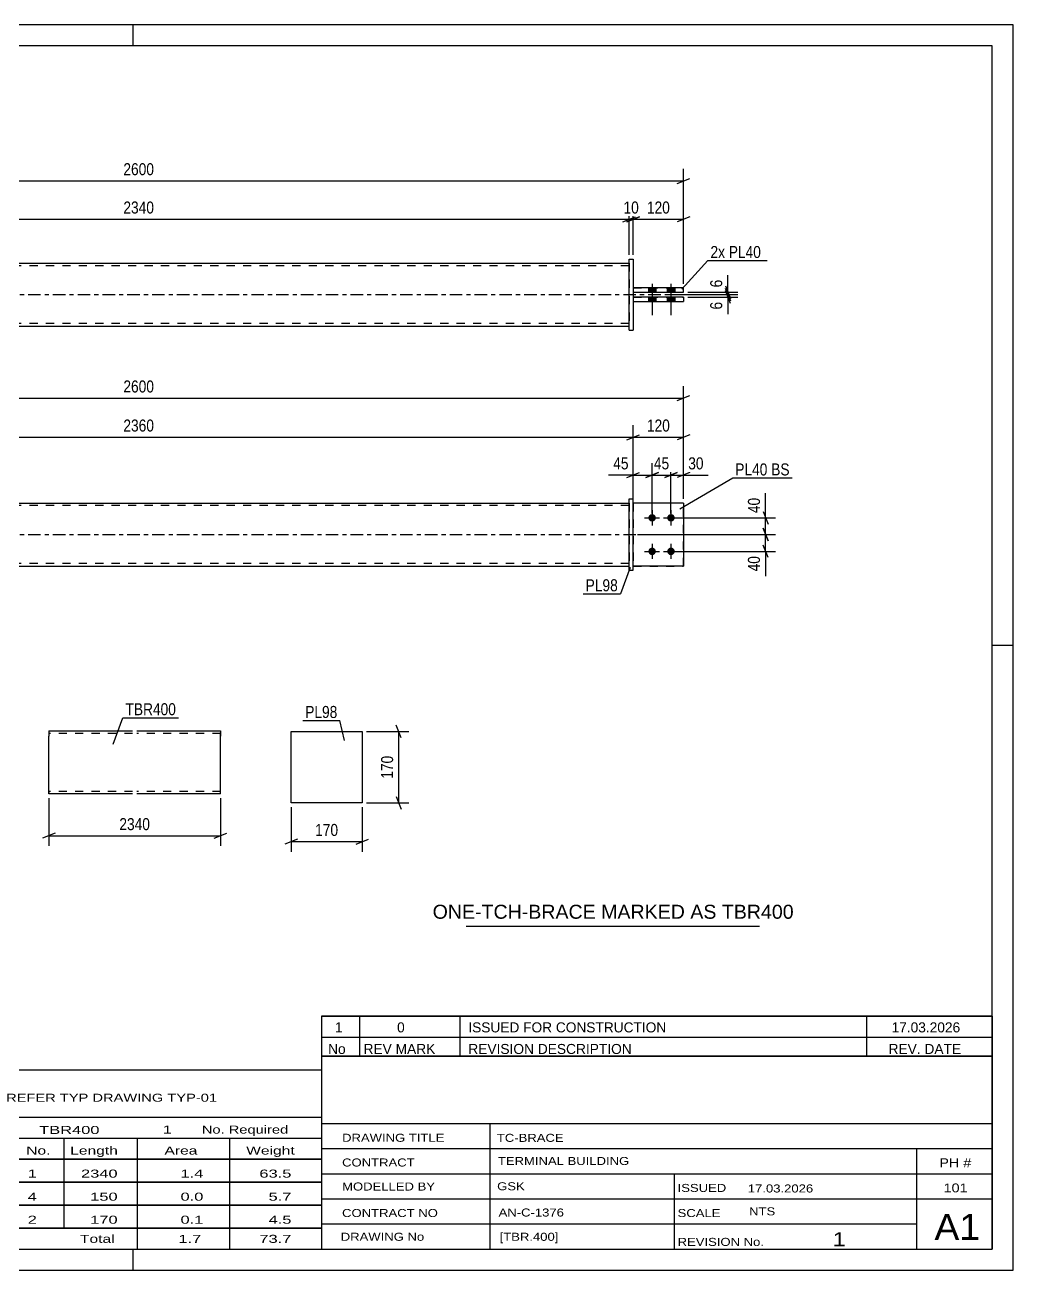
# Model space of a CAD drawing. Header units: millimetres. Extents: x 0 to 420, y 0 to 297.
# Drawn here: x 184.2 to 420, y 0 to 297 of the extents above; entities that cross this region are included whole.
import ezdxf

# ---------------------------------------------------------------- set-up
doc = ezdxf.new("R2010")
doc.units = ezdxf.units.MM
doc.linetypes.add('DXK_LINE_DOT2', pattern=[3.9198, 1.9599, -1.9599])
doc.linetypes.add('DXK_LINE_DOT3', pattern=[5.9187, 2.979, -0.9799, 0.9799, -0.9799])
doc.styles.add('Arial', font='ARIAL.TTF', dxfattribs={"height": 0.2})
doc.styles.add('Arial Narrow', font='ARIALN.TTF', dxfattribs={"height": 0.2})

# ---------------------------------------------------------------- blocks, each defined once
blk = doc.blocks.new('Unknown-580606260-1163')
at = {"color": 5, "linetype": 'Continuous'}
for p, q in [((420, 297), (0, 297)), ((210, 292), (210, 297)), ((420, 0), (420, 297)), ((415, 292), (5, 292)), ((415, 5), (415, 292)), ((420, 149), (415, 149)), ((5, 5), (415, 5)), ((210, 0), (210, 5)), ((0, 0), (420, 0))]:
    blk.add_line(p, q, dxfattribs=at)
blk = doc.blocks.new('Bolt-580606260-1796 - 1792')
at = {"linetype": 'Continuous'}
for points in [[(333.86, 180.33, -1), (333.86, 178.53, -1)], [(338.36, 180.33, -1), (338.36, 178.53, -1)], [(333.86, 172.33, -1), (333.86, 170.53, -1)], [(338.36, 172.33, -1), (338.36, 170.53, -1)]]:
    blk.add_hatch(color=1, dxfattribs=at).paths.add_polyline_path(points)
at = {"color": 1, "linetype": 'Continuous'}
for p, q in [((333.86, 181.23), (333.86, 177.63)), ((338.36, 181.23), (338.36, 177.63)), ((332.06, 179.43), (335.66, 179.43)), ((336.56, 179.43), (340.16, 179.43)), ((333.86, 173.23), (333.86, 169.63)), ((338.36, 173.23), (338.36, 169.63)), ((332.06, 171.43), (335.66, 171.43)), ((336.56, 171.43), (340.16, 171.43))]:
    blk.add_line(p, q, dxfattribs=at)
blk = doc.blocks.new('Part-580606260-1801 - 1792')
at = {"color": 2, "linetype": 'Continuous'}
for p, q in [((94.34, 182.93), (328.36, 182.93)), ((94.34, 167.93), (328.36, 167.93))]:
    blk.add_line(p, q, dxfattribs=at)
at = {"color": 7, "linetype": 'DXK_LINE_DOT2'}
for p, q in [((94.34, 167.93), (94.34, 182.93)), ((328.36, 182.33), (94.34, 182.33)), ((328.36, 182.93), (328.36, 167.93)), ((328.36, 168.53), (94.34, 168.53))]:
    blk.add_line(p, q, dxfattribs=at)
at = {"color": 7, "linetype": 'DXK_LINE_DOT3'}
blk.add_line((84.34, 175.43), (338.36, 175.43), dxfattribs=at)
blk = doc.blocks.new('Part-580606260-1806 - 1792')
at = {"color": 2, "linetype": 'Continuous'}
for p, q in [((328.36, 183.93), (329.36, 183.93)), ((328.36, 166.93), (328.36, 183.93)), ((329.36, 166.93), (329.36, 183.93)), ((328.36, 166.93), (328.36, 166.93)), ((328.36, 166.93), (329.36, 166.93))]:
    blk.add_line(p, q, dxfattribs=at)
at = {"color": 7, "linetype": 'DXK_LINE_DOT2'}
for p, q in [((328.36, 183.93), (329.36, 183.93)), ((328.36, 166.93), (329.36, 166.93))]:
    blk.add_line(p, q, dxfattribs=at)
blk = doc.blocks.new('Part-580606260-1826 - 1792')
at = {"color": 2, "linetype": 'Continuous'}
for p, q in [((341.36, 182.93), (329.36, 182.93)), ((341.36, 182.93), (341.36, 167.93)), ((341.36, 167.93), (329.36, 167.93))]:
    blk.add_line(p, q, dxfattribs=at)
at = {"color": 7, "linetype": 'DXK_LINE_DOT2'}
blk.add_line((329.36, 182.93), (329.36, 167.93), dxfattribs=at)
blk = doc.blocks.new('Part-580606260-1832 - 1792')
at = {"color": 7, "linetype": 'DXK_LINE_DOT2'}
for p, q in [((341.36, 182.93), (329.36, 182.93)), ((329.36, 182.93), (329.36, 167.93)), ((341.36, 167.93), (341.36, 182.93)), ((329.36, 167.93), (341.36, 167.93))]:
    blk.add_line(p, q, dxfattribs=at)
blk = doc.blocks.new('Part-580606260-2100 - 2065')
at = {"color": 2, "linetype": 'Continuous'}
for p, q in [((341.36, 234.26), (329.36, 234.26)), ((329.36, 233.26), (341.36, 233.26)), ((341.36, 233.26), (341.36, 234.26))]:
    blk.add_line(p, q, dxfattribs=at)
at = {"color": 7, "linetype": 'DXK_LINE_DOT2'}
for p, q in [((329.36, 234.26), (329.36, 233.26)), ((329.36, 234.26), (341.36, 234.26)), ((329.36, 233.26), (341.36, 233.26))]:
    blk.add_line(p, q, dxfattribs=at)
blk = doc.blocks.new('Part-580606260-2079 - 2065')
at = {"color": 2, "linetype": 'Continuous'}
for p, q in [((328.36, 241.16), (328.36, 241.16)), ((328.36, 224.16), (328.36, 241.16)), ((328.36, 241.16), (329.36, 241.16)), ((329.36, 241.16), (329.36, 241.16)), ((329.36, 241.16), (329.36, 224.16)), ((328.36, 224.16), (329.36, 224.16)), ((328.36, 224.16), (328.36, 224.16)), ((329.36, 224.16), (329.36, 224.16))]:
    blk.add_line(p, q, dxfattribs=at)
at = {"color": 7, "linetype": 'DXK_LINE_DOT2'}
for p, q in [((328.36, 241.16), (329.36, 241.16)), ((328.36, 224.16), (329.36, 224.16)), ((329.36, 224.16), (329.36, 224.16))]:
    blk.add_line(p, q, dxfattribs=at)
blk = doc.blocks.new('Bolt-580606260-2073 - 2065')
at = {"linetype": 'Continuous'}
for points in [[(334.76, 234.26), (332.96, 234.26), (332.96, 233.26), (334.76, 233.26)], [(334.76, 234.26), (332.96, 234.26), (332.96, 233.26), (334.76, 233.26)], [(334.76, 232.06), (332.96, 232.06), (332.96, 231.06), (334.76, 231.06)], [(334.76, 232.06), (332.96, 232.06), (332.96, 231.06), (334.76, 231.06)], [(339.26, 234.26), (337.46, 234.26), (337.46, 233.26), (339.26, 233.26)], [(339.26, 234.26), (337.46, 234.26), (337.46, 233.26), (339.26, 233.26)], [(339.26, 232.06), (337.46, 232.06), (337.46, 231.06), (339.26, 231.06)], [(339.26, 232.06), (337.46, 232.06), (337.46, 231.06), (339.26, 231.06)]]:
    blk.add_hatch(color=1, dxfattribs=at).paths.add_polyline_path(points)
at = {"color": 1, "linetype": 'Continuous'}
for p, q in [((333.86, 235.26), (333.86, 227.76)), ((333.86, 235.26), (333.86, 227.76)), ((338.36, 235.26), (338.36, 227.76)), ((338.36, 235.26), (338.36, 227.76)), ((332.96, 234.26), (332.96, 233.26)), ((332.96, 234.26), (332.96, 233.26)), ((332.96, 232.06), (332.96, 231.06)), ((332.96, 232.06), (332.96, 231.06)), ((334.76, 234.26), (334.76, 233.26)), ((334.76, 234.26), (334.76, 233.26)), ((334.76, 232.06), (334.76, 231.06)), ((334.76, 232.06), (334.76, 231.06)), ((337.46, 234.26), (337.46, 233.26)), ((337.46, 234.26), (337.46, 233.26)), ((337.46, 232.06), (337.46, 231.06)), ((337.46, 232.06), (337.46, 231.06)), ((339.26, 234.26), (339.26, 233.26)), ((339.26, 234.26), (339.26, 233.26)), ((339.26, 232.06), (339.26, 231.06)), ((339.26, 232.06), (339.26, 231.06))]:
    blk.add_line(p, q, dxfattribs=at)
blk = doc.blocks.new('Part-580606260-2078 - 2065')
at = {"color": 2, "linetype": 'Continuous'}
for p, q in [((94.34, 240.16), (328.36, 240.16)), ((94.34, 225.16), (328.36, 225.16))]:
    blk.add_line(p, q, dxfattribs=at)
at = {"color": 7, "linetype": 'DXK_LINE_DOT2'}
for p, q in [((94.34, 240.16), (94.34, 225.16)), ((328.36, 239.56), (94.34, 239.56)), ((328.36, 240.16), (328.36, 225.16)), ((328.36, 225.76), (94.34, 225.76))]:
    blk.add_line(p, q, dxfattribs=at)
at = {"color": 7, "linetype": 'DXK_LINE_DOT3'}
blk.add_line((84.34, 232.66), (338.36, 232.66), dxfattribs=at)
blk = doc.blocks.new('Part-580606260-2095 - 2065')
at = {"color": 2, "linetype": 'Continuous'}
for p, q in [((341.36, 232.06), (329.36, 232.06)), ((341.36, 232.06), (341.36, 231.06)), ((329.36, 231.06), (341.36, 231.06))]:
    blk.add_line(p, q, dxfattribs=at)
at = {"color": 7, "linetype": 'DXK_LINE_DOT2'}
for p, q in [((329.36, 232.06), (329.36, 231.06)), ((329.36, 232.06), (341.36, 232.06)), ((329.36, 231.06), (341.36, 231.06))]:
    blk.add_line(p, q, dxfattribs=at)
blk = doc.blocks.new('Part-580606260-1391 - 1375')
at = {"color": 2, "linetype": 'Continuous'}
for p, q in [((247.7, 111.44), (247.7, 128.44)), ((247.7, 128.44), (264.7, 128.44)), ((264.7, 128.44), (264.7, 111.44)), ((264.7, 111.44), (247.7, 111.44))]:
    blk.add_line(p, q, dxfattribs=at)
blk = doc.blocks.new('Part-580606260-1274 - 1255')
at = {"color": 2, "linetype": 'Continuous'}
for p, q in [((189.89, 128.59), (189.89, 127.39)), ((189.89, 128.59), (209.89, 128.59)), ((210.89, 128.59), (230.89, 128.59)), ((230.89, 128.59), (230.89, 128.5)), ((230.89, 128.5), (230.89, 127.39)), ((189.89, 114.33), (189.89, 127.39)), ((230.89, 113.59), (230.89, 127.39)), ((189.89, 113.68), (189.89, 114.33)), ((189.89, 113.59), (189.89, 113.68)), ((209.89, 113.59), (189.89, 113.59)), ((230.89, 113.59), (210.89, 113.59))]:
    blk.add_line(p, q, dxfattribs=at)
at = {"color": 7, "linetype": 'DXK_LINE_DOT2'}
for p, q in [((209.89, 127.99), (189.89, 127.99)), ((230.89, 127.99), (210.89, 127.99)), ((230.89, 127.39), (230.89, 128.24)), ((189.89, 114.33), (189.89, 113.94)), ((189.89, 114.19), (189.89, 114.23)), ((209.89, 114.19), (189.89, 114.19)), ((230.89, 114.19), (210.89, 114.19)), ((230.89, 114.19), (230.89, 114.23))]:
    blk.add_line(p, q, dxfattribs=at)
blk = doc.blocks.new('StraightDimension-580606260-1881 - 1792')
at = {"color": 7, "linetype": 'Continuous'}
for p, q in [((82.84, 208.58), (79.84, 207.38)), ((81.34, 183.93), (81.34, 210.83)), ((81.34, 207.98), (341.36, 207.98)), ((339.86, 207.38), (342.86, 208.58)), ((341.36, 183.93), (341.36, 210.83))]:
    blk.add_line(p, q, dxfattribs=at)
at = {"color": 0}
blk.add_wipeout([(215.6, 208.73), (215.6, 212.93), (207.09, 212.93), (207.09, 208.73)], dxfattribs=at)
at = {"color": 3, "style": 'Arial Narrow'}
blk.add_text('2600', height=2.863, dxfattribs=at).set_placement((207.69, 209.33))
blk = doc.blocks.new('StraightDimension-580606260-1835 - 1792')
at = {"color": 7, "linetype": 'Continuous'}
for p, q in [((336.86, 189.04), (339.86, 190.24)), ((338.36, 180.43), (338.36, 192.49)), ((342.86, 190.24), (339.86, 189.04)), ((341.36, 183.93), (341.36, 192.49)), ((338.36, 189.64), (341.36, 189.64))]:
    blk.add_line(p, q, dxfattribs=at)
at = {"color": 0}
blk.add_wipeout([(346.74, 190.39), (346.74, 194.59), (341.88, 194.59), (341.88, 190.39)], dxfattribs=at)
at = {"color": 7, "linetype": 'Continuous'}
blk.add_line((341.36, 189.64), (347.26, 189.64), dxfattribs=at)
blk.add_line((341.36, 189.64), (347.26, 189.64), dxfattribs=at)
at = {"color": 3, "style": 'Arial Narrow'}
blk.add_text('30', height=2.863, dxfattribs=at).set_placement((342.48, 190.99))
blk = doc.blocks.new('StraightDimension-580606260-1851 - 1792')
at = {"color": 7, "linetype": 'Continuous'}
for p, q in [((332.36, 189.04), (335.36, 190.24)), ((333.86, 180.43), (333.86, 192.49)), ((339.86, 190.24), (336.86, 189.04)), ((338.36, 180.43), (338.36, 192.49)), ((333.86, 189.64), (338.36, 189.64))]:
    blk.add_line(p, q, dxfattribs=at)
at = {"color": 0}
blk.add_wipeout([(338.54, 190.39), (338.54, 194.59), (333.68, 194.59), (333.68, 190.39)], dxfattribs=at)
at = {"color": 3, "style": 'Arial Narrow'}
blk.add_text('45', height=2.863, dxfattribs=at).set_placement((334.28, 190.99))
blk = doc.blocks.new('StraightDimension-580606260-1864 - 1792')
at = {"color": 7, "linetype": 'Continuous'}
for p, q in [((327.86, 189.04), (330.86, 190.24)), ((329.36, 183.93), (329.36, 192.49)), ((335.36, 190.24), (332.36, 189.04)), ((333.86, 180.43), (333.86, 192.49)), ((329.36, 189.64), (333.86, 189.64))]:
    blk.add_line(p, q, dxfattribs=at)
at = {"color": 0}
blk.add_wipeout([(328.83, 190.39), (328.83, 194.59), (323.98, 194.59), (323.98, 190.39)], dxfattribs=at)
at = {"color": 7, "linetype": 'Continuous'}
blk.add_line((329.36, 189.64), (323.45, 189.64), dxfattribs=at)
blk.add_line((329.36, 189.64), (323.45, 189.64), dxfattribs=at)
at = {"color": 3, "style": 'Arial Narrow'}
blk.add_text('45', height=2.863, dxfattribs=at).set_placement((324.58, 190.99))
blk = doc.blocks.new('StraightDimension-580606260-1901 - 1792')
at = {"color": 7, "linetype": 'Continuous'}
for p, q in [((330.36, 175.43), (363.34, 175.43)), ((360.34, 176.93), (361.54, 173.93)), ((360.94, 171.43), (360.94, 175.43)), ((361.54, 169.93), (360.34, 172.93)), ((339.36, 171.43), (363.34, 171.43))]:
    blk.add_line(p, q, dxfattribs=at)
at = {"color": 0}
blk.add_wipeout([(360.19, 170.9), (355.99, 170.9), (355.99, 166.05), (360.19, 166.05)], dxfattribs=at)
at = {"color": 7, "linetype": 'Continuous'}
blk.add_line((360.94, 171.43), (360.94, 165.52), dxfattribs=at)
blk.add_line((360.94, 171.43), (360.94, 165.52), dxfattribs=at)
at = {"color": 3, "style": 'Arial Narrow'}
blk.add_text('40', height=2.863, rotation=90.0002, dxfattribs=at).set_placement((359.59, 166.65))
blk = doc.blocks.new('StraightDimension-580606260-1910 - 1792')
at = {"color": 7, "linetype": 'Continuous'}
for p, q in [((339.36, 179.43), (363.34, 179.43)), ((360.34, 180.93), (361.54, 177.93)), ((360.94, 175.43), (360.94, 179.43)), ((330.36, 175.43), (363.34, 175.43)), ((361.54, 173.93), (360.34, 176.93))]:
    blk.add_line(p, q, dxfattribs=at)
at = {"color": 0}
blk.add_wipeout([(360.19, 184.81), (355.99, 184.81), (355.99, 179.95), (360.19, 179.95)], dxfattribs=at)
at = {"color": 7, "linetype": 'Continuous'}
blk.add_line((360.94, 179.43), (360.94, 185.33), dxfattribs=at)
blk.add_line((360.94, 179.43), (360.94, 185.33), dxfattribs=at)
at = {"color": 3, "style": 'Arial Narrow'}
blk.add_text('40', height=2.863, rotation=90.0002, dxfattribs=at).set_placement((359.59, 180.55))
blk = doc.blocks.new('StraightDimension-580606260-1935 - 1792')
at = {"color": 7, "linetype": 'Continuous'}
for p, q in [((94.84, 199.26), (91.84, 198.06)), ((93.34, 176.43), (93.34, 201.51)), ((327.86, 198.06), (330.86, 199.26)), ((329.36, 183.93), (329.36, 201.51)), ((93.34, 198.66), (329.36, 198.66))]:
    blk.add_line(p, q, dxfattribs=at)
at = {"color": 0}
blk.add_wipeout([(215.6, 199.41), (215.6, 203.61), (207.09, 203.61), (207.09, 199.41)], dxfattribs=at)
at = {"color": 3, "style": 'Arial Narrow'}
blk.add_text('2360', height=2.863, dxfattribs=at).set_placement((207.69, 200.01))
blk = doc.blocks.new('StraightDimension-580606260-1950 - 1792')
at = {"color": 7, "linetype": 'Continuous'}
for p, q in [((327.86, 198.06), (330.86, 199.26)), ((329.36, 183.93), (329.36, 201.51)), ((342.86, 199.26), (339.86, 198.06)), ((341.36, 183.93), (341.36, 201.51)), ((329.36, 198.66), (341.36, 198.66))]:
    blk.add_line(p, q, dxfattribs=at)
at = {"color": 0}
blk.add_wipeout([(338.7, 199.41), (338.7, 203.61), (332.02, 203.61), (332.02, 199.41)], dxfattribs=at)
at = {"color": 3, "style": 'Arial Narrow'}
blk.add_text('120', height=2.863, dxfattribs=at).set_placement((332.62, 200.01))
blk = doc.blocks.new('StraightDimension-580606260-2120 - 2065')
at = {"color": 7, "linetype": 'Continuous'}
for p, q in [((81.34, 235.26), (81.34, 262.65)), ((341.36, 235.26), (341.36, 262.65)), ((82.84, 260.4), (79.84, 259.2)), ((81.34, 259.8), (341.36, 259.8)), ((339.86, 259.2), (342.86, 260.4))]:
    blk.add_line(p, q, dxfattribs=at)
at = {"color": 0}
blk.add_wipeout([(215.6, 260.55), (215.6, 264.75), (207.09, 264.75), (207.09, 260.55)], dxfattribs=at)
at = {"color": 3, "style": 'Arial Narrow'}
blk.add_text('2600', height=2.863, dxfattribs=at).set_placement((207.69, 261.15))
blk = doc.blocks.new('StraightDimension-580606260-2171 - 2065')
at = {"color": 7, "linetype": 'Continuous'}
for p, q in [((94.34, 242.16), (94.34, 253.51)), ((328.36, 242.16), (328.36, 253.51)), ((95.84, 251.26), (92.84, 250.06)), ((94.34, 250.66), (328.36, 250.66)), ((326.86, 250.06), (329.86, 251.26))]:
    blk.add_line(p, q, dxfattribs=at)
at = {"color": 0}
blk.add_wipeout([(215.6, 251.41), (215.6, 255.61), (207.09, 255.61), (207.09, 251.41)], dxfattribs=at)
at = {"color": 3, "style": 'Arial Narrow'}
blk.add_text('2340', height=2.863, dxfattribs=at).set_placement((207.69, 252.01))
blk = doc.blocks.new('StraightDimension-580606260-2151 - 2065')
at = {"color": 7, "linetype": 'Continuous'}
for p, q in [((329.36, 242.16), (329.36, 253.51)), ((341.36, 235.26), (341.36, 253.51)), ((327.86, 250.06), (330.86, 251.26)), ((329.36, 250.66), (341.36, 250.66)), ((342.86, 251.26), (339.86, 250.06))]:
    blk.add_line(p, q, dxfattribs=at)
at = {"color": 0}
blk.add_wipeout([(338.7, 251.41), (338.7, 255.61), (332.02, 255.61), (332.02, 251.41)], dxfattribs=at)
at = {"color": 3, "style": 'Arial Narrow'}
blk.add_text('120', height=2.863, dxfattribs=at).set_placement((332.62, 252.01))
blk = doc.blocks.new('StraightDimension-580606260-2161 - 2065')
at = {"color": 7, "linetype": 'Continuous'}
for p, q in [((328.36, 242.16), (328.36, 253.51)), ((329.36, 242.16), (329.36, 253.51)), ((326.86, 250.06), (329.86, 251.26)), ((330.86, 251.26), (327.86, 250.06)), ((328.36, 250.66), (329.36, 250.66))]:
    blk.add_line(p, q, dxfattribs=at)
at = {"color": 0}
blk.add_wipeout([(331.29, 251.41), (331.29, 255.61), (326.43, 255.61), (326.43, 251.41)], dxfattribs=at)
at = {"color": 3, "style": 'Arial Narrow'}
blk.add_text('10', height=2.863, dxfattribs=at).set_placement((327.03, 252.01))
blk = doc.blocks.new('StraightDimension-580606260-2182 - 2065')
at = {"color": 7, "linetype": 'Continuous'}
for p, q in [((351.34, 234.76), (352.54, 231.76)), ((337.11, 232.66), (354.34, 232.66)), ((342.36, 233.26), (354.34, 233.26)), ((352.54, 231.16), (351.34, 234.16)), ((351.94, 232.66), (351.94, 233.26))]:
    blk.add_line(p, q, dxfattribs=at)
at = {"color": 0}
blk.add_wipeout([(351.19, 236.82), (346.99, 236.82), (346.99, 233.79), (351.19, 233.79)], dxfattribs=at)
at = {"color": 7, "linetype": 'Continuous'}
blk.add_line((351.94, 233.26), (351.94, 237.34), dxfattribs=at)
blk.add_line((351.94, 233.26), (351.94, 237.34), dxfattribs=at)
at = {"color": 3, "style": 'Arial Narrow'}
blk.add_text('6', height=2.86, rotation=90.0002, dxfattribs=at).set_placement((350.59, 234.39))
blk = doc.blocks.new('StraightDimension-580606260-2191 - 2065')
at = {"color": 7, "linetype": 'Continuous'}
for p, q in [((337.11, 232.66), (354.34, 232.66)), ((342.36, 232.06), (354.34, 232.06)), ((351.34, 234.16), (352.54, 231.16)), ((352.54, 230.56), (351.34, 233.56)), ((351.94, 232.06), (351.94, 232.66))]:
    blk.add_line(p, q, dxfattribs=at)
at = {"color": 0}
blk.add_wipeout([(351.19, 231.54), (346.99, 231.54), (346.99, 228.51), (351.19, 228.51)], dxfattribs=at)
at = {"color": 7, "linetype": 'Continuous'}
blk.add_line((351.94, 232.06), (351.94, 227.98), dxfattribs=at)
blk.add_line((351.94, 232.06), (351.94, 227.98), dxfattribs=at)
at = {"color": 3, "style": 'Arial Narrow'}
blk.add_text('6', height=2.86, rotation=90.0002, dxfattribs=at).set_placement((350.59, 229.11))
blk = doc.blocks.new('StraightDimension-580606260-1403 - 1375')
at = {"color": 7, "linetype": 'Continuous'}
for p, q in [((247.7, 110.44), (247.7, 99.8)), ((264.7, 110.44), (264.7, 99.8)), ((249.2, 102.8), (246.2, 101.6)), ((247.7, 102.2), (264.7, 102.2)), ((263.2, 101.6), (266.2, 102.8))]:
    blk.add_line(p, q, dxfattribs=at)
at = {"color": 0}
blk.add_wipeout([(259.54, 102.95), (259.54, 107.15), (252.85, 107.15), (252.85, 102.95)], dxfattribs=at)
at = {"color": 3, "style": 'Arial Narrow'}
blk.add_text('170', height=2.863, dxfattribs=at).set_placement((253.45, 103.55))
blk = doc.blocks.new('StraightDimension-580606260-1393 - 1375')
at = {"color": 7, "linetype": 'Continuous'}
for p, q in [((265.7, 128.44), (275.8, 128.44)), ((274, 126.94), (272.8, 129.94)), ((273.4, 111.44), (273.4, 128.44)), ((272.8, 112.94), (274, 109.94)), ((265.7, 111.44), (275.8, 111.44))]:
    blk.add_line(p, q, dxfattribs=at)
at = {"color": 0}
blk.add_wipeout([(272.65, 123.28), (268.45, 123.28), (268.45, 116.6), (272.65, 116.6)], dxfattribs=at)
at = {"color": 3, "style": 'Arial Narrow'}
blk.add_text('170', height=2.863, rotation=90.0002, dxfattribs=at).set_placement((272.05, 117.2))
blk = doc.blocks.new('StraightDimension-580606260-1354 - 1255')
at = {"color": 7, "linetype": 'Continuous'}
for p, q in [((189.89, 112.59), (189.89, 101.19)), ((230.89, 112.59), (230.89, 101.19)), ((191.39, 104.19), (188.39, 102.99)), ((229.39, 102.99), (232.39, 104.19)), ((189.89, 103.59), (230.89, 103.59))]:
    blk.add_line(p, q, dxfattribs=at)
at = {"color": 0}
blk.add_wipeout([(214.64, 104.34), (214.64, 108.54), (206.13, 108.54), (206.13, 104.34)], dxfattribs=at)
at = {"color": 3, "style": 'Arial Narrow'}
blk.add_text('2340', height=2.863, dxfattribs=at).set_placement((206.73, 104.94))
blk = doc.blocks.new('Unknown-580606260-3528')
at = {"color": 7, "linetype": 'Continuous'}
for p, q in [((255, 51.05), (255, 5)), ((255, 51.05), (415, 51.05)), ((415, 51), (415, 5)), ((255, 35), (415, 35)), ((295.14, 35), (295.14, 5)), ((255, 29), (415, 29)), ((397, 5.05), (397, 29.05)), ((255, 23), (415, 23)), ((339.14, 23), (339.14, 5)), ((255, 17), (415, 17)), ((255, 11), (397, 11)), ((255, 5), (415, 5))]:
    blk.add_line(p, q, dxfattribs=at)
at = {"color": 7, "style": 'Arial Narrow'}
for s, height, width, p in [('DRAWING TITLE', 1.9089, 1.425378, (259.88, 30.61)), ('TC-BRACE', 1.909, 1.425378, (296.81, 30.59)), ('TERMINAL BUILDING', 1.9089, 1.425378, (297.06, 25.07)), ('CONTRACT', 1.909, 1.425378, (259.88, 24.71)), ('MODELLED BY', 1.9089, 1.425378, (259.88, 18.98)), ('GSK', 1.909, 1.425378, (296.88, 19.04)), ('ISSUED', 1.909, 1.425378, (339.94, 18.64)), ('17.03.2026', 1.909, 1.425378, (356.69, 18.52)), ('CONTRACT NO', 1.9089, 1.425378, (259.88, 12.66)), ('AN-C-1376', 1.909, 1.425378, (297.23, 12.78)), ('SCALE', 1.909, 1.425378, (339.94, 12.65)), ('A1', 6.204, 1.25, (401.24, 7.2)), ('DRAWING No', 1.909, 1.425378, (259.56, 7)), ('[TBR.400]', 1.909, 1.425378, (297.46, 6.99)), ('1', 3.34, 1.5, (376.91, 5.68)), ('REVISION No.', 1.9089, 1.425378, (339.94, 5.77))]:
    blk.add_text(s, height=height, dxfattribs=dict(at, width=width)).set_placement(p)
at = {"color": 7, "linetype": 'Continuous', "style": 'Arial Narrow'}
for s, height, width, p in [('PH #', 2.1, 1.42538, (402.4, 24.55)), ('101', 2.1, 1.42538, (403.41, 18.55)), ('NTS', 1.909, 1.425378, (357, 13.05))]:
    blk.add_text(s, height=height, dxfattribs=dict(at, width=width)).set_placement(p)
blk = doc.blocks.new('Unknown-580606260-3529')
at = {"color": 7, "linetype": 'Continuous'}
for p, q in [((255, 60.55), (415, 60.55)), ((415, 60.55), (255, 60.55)), ((255, 60.55), (255, 55.55)), ((264, 60.55), (264, 55.55)), ((288, 60.55), (288, 55.55)), ((385, 60.55), (385, 55.55)), ((415, 60.55), (415, 55.55)), ((255, 55.55), (415, 55.55)), ((255, 55.55), (255, 51.05)), ((255, 55.55), (415, 55.55)), ((264, 55.55), (264, 51.05)), ((288, 55.55), (288, 51.05)), ((385, 55.55), (385, 51.05)), ((415, 55.55), (415, 51.05)), ((415, 51.05), (255, 51.05))]:
    blk.add_line(p, q, dxfattribs=at)
at = {"color": 7, "linetype": 'Continuous', "style": 'Arial Narrow'}
for s, height, width, p in [('1', 2.39, 1.196471, (258.16, 56.7)), ('0', 2.39, 1.196471, (273, 56.7)), ('ISSUED FOR CONSTRUCTION', 2.3861, 1.196471, (290, 56.7)), ('17.03.2026', 2.386, 1.196471, (391, 56.7)), ('No', 2.386, 1.2, (256.54, 51.55)), ('REV MARK', 2.386, 1.2, (265, 51.55)), ('REVISION DESCRIPTION', 2.3861, 1.2, (290, 51.55)), ('REV. DATE', 2.386, 1.2, (390.28, 51.55))]:
    blk.add_text(s, height=height, dxfattribs=dict(at, width=width)).set_placement(p)
blk = doc.blocks.new('Unknown-580606260-3530')
at = {"color": 7, "linetype": 'Continuous'}
for p, q in [((95, 47.75), (255, 47.75)), ((95, 36.5), (95, 47.75)), ((255, 47.75), (255, 36.5)), ((95, 36.5), (255, 36.5)), ((95, 36.5), (95, 31.5)), ((255, 36.5), (255, 31.5)), ((95, 31.5), (255, 31.5)), ((95, 31.5), (95, 26.5)), ((119, 31.5), (119, 26.5)), ((154.5, 31.5), (154.5, 26.5)), ((180.5, 31.5), (180.5, 26.5)), ((193.5, 31.5), (193.5, 26.5)), ((211, 31.5), (211, 26.5)), ((233, 31.5), (233, 26.5)), ((255, 31.5), (255, 26.5)), ((95, 26.5), (255, 26.5)), ((95, 26.45), (95, 21.05)), ((95, 26.45), (255, 26.45)), ((119, 26.5), (119, 21)), ((154.5, 26.5), (154.5, 21)), ((180.5, 26.5), (180.5, 21)), ((193.5, 26.5), (193.5, 21)), ((211, 26.5), (211, 21)), ((233, 26.5), (233, 21)), ((255, 26.45), (255, 21.05)), ((95, 21.05), (255, 21.05)), ((95, 20.95), (95, 15.55)), ((95, 20.95), (255, 20.95)), ((119, 21), (119, 15.5)), ((154.5, 21), (154.5, 15.5)), ((180.5, 21), (180.5, 15.5)), ((193.5, 21), (193.5, 15.5)), ((211, 21), (211, 15.5)), ((233, 21), (233, 15.5)), ((255, 20.95), (255, 15.55)), ((95, 15.55), (255, 15.55)), ((95, 15.45), (95, 10.05)), ((95, 15.45), (255, 15.45)), ((119, 15.5), (119, 10)), ((154.5, 15.5), (154.5, 10)), ((180.5, 15.5), (180.5, 10)), ((193.5, 15.5), (193.5, 10)), ((211, 15.5), (211, 10)), ((233, 15.5), (233, 10)), ((255, 15.45), (255, 10.05)), ((95, 10.05), (255, 10.05)), ((95, 10), (255, 10)), ((95, 10), (95, 5)), ((211, 10), (211, 5)), ((233, 10), (233, 5)), ((255, 10), (255, 5)), ((95, 5), (255, 5))]:
    blk.add_line(p, q, dxfattribs=at)
at = {"color": 7, "style": 'Arial Narrow'}
for s, height, width, p in [('GENERAL NOTES & WELD DETAILS :', 2.8633, 1.4, (96.15, 40.06)), ('REFER TYP DRAWING TYP-01', 1.9089, 1.6, (179.7, 40.16)), ("MATERIAL LIST FOR ASSEMBLY MK'D", 1.9089, 1.6, (96.15, 32.56)), ('TBR400', 1.909, 1.794707, (187.59, 32.47)), ('1', 1.91, 1.794707, (217.08, 32.56)), ('No. Required', 1.9089, 1.6, (226.41, 32.56)), ('Mark', 1.909, 1.7, (96.34, 27.5)), ('Profile', 1.909, 1.7, (129.41, 27.5)), ('Material', 1.909, 1.7, (159.54, 27.56)), ('No.', 1.909, 1.7, (184.5, 27.56)), ('Length', 1.909, 1.7, (195, 27.56)), ('Area', 1.909, 1.7, (217.5, 27.56)), ('Weight', 1.909, 1.7, (237, 27.56))]:
    blk.add_text(s, height=height, dxfattribs=dict(at, width=width)).set_placement(p)
at = {"color": 7, "linetype": 'Continuous', "style": 'Arial Narrow'}
for s, height, width, p in [('TBR400', 1.909, 1.794707, (96.5, 22.06)), ('SHS150*6', 1.909, 1.794707, (121, 22.06)), ('E350', 1.909, 1.794707, (160.74, 22.06)), ('1', 1.91, 1.794707, (184.86, 22.06)), ('2340', 1.909, 1.794707, (197.58, 22.06)), ('1.4', 1.909, 1.794707, (221.32, 22.06)), ('63.5', 1.909, 1.794707, (240.14, 22.06)), ('PL40', 1.909, 1.794707, (96.5, 16.56)), ('PL10*120', 1.909, 1.794707, (121, 16.56)), ('E350', 1.909, 1.794707, (160.74, 16.56)), ('4', 1.91, 1.794707, (184.86, 16.56)), ('150', 1.909, 1.794707, (199.77, 16.56)), ('0.0', 1.909, 1.794707, (221.32, 16.56)), ('5.7', 1.909, 1.794707, (242.33, 16.56)), ('PL98', 1.909, 1.794707, (96.5, 11.06)), ('PL10*170', 1.909, 1.794707, (121, 11.06)), ('E350', 1.909, 1.794707, (160.74, 11.06)), ('2', 1.91, 1.794707, (184.86, 11.06)), ('170', 1.909, 1.794707, (199.77, 11.06)), ('0.1', 1.909, 1.794707, (221.32, 11.06)), ('4.5', 1.909, 1.794707, (242.33, 11.06)), ('Total', 1.909, 1.7, (197.33, 6.5)), ('1.7', 1.909, 1.794707, (220.83, 6.5)), ('73.7', 1.909, 1.794707, (240.14, 6.5))]:
    blk.add_text(s, height=height, dxfattribs=dict(at, width=width)).set_placement(p)
blk = doc.blocks.new('Unknown-580606260-3531')
at = {"color": 7, "linetype": 'Continuous'}
blk.add_line((289.5, 82.05), (359.5, 82.05), dxfattribs=at)
at = {"color": 7, "style": 'Arial'}
blk.add_text('ONE-TCH-BRACE MARKED AS TBR400', height=3.3428, dxfattribs=at).set_placement((281.49, 83.8))
blk = doc.blocks.new('Mark-580606260-1802 - 1792')
at = {"color": 0}
blk.add_wipeout([(325.68, 161.91), (325.68, 164.91), (318, 164.91), (318, 161.91)], dxfattribs=at)
blk.add_wipeout([(325.68, 161.91), (325.68, 164.91), (318, 164.91), (318, 161.91)], dxfattribs=at)
at = {"color": 30, "linetype": 'Continuous'}
for p in [(328.66, 167.62), (317.4, 161.31)]:
    blk.add_line(p, (326.28, 161.31), dxfattribs=at)
at = {"color": 3, "style": 'Arial Narrow'}
blk.add_text('PL98', height=2.863, dxfattribs=at).set_placement((318, 161.91))
blk = doc.blocks.new('MarkSet-580606260-2050 - 1792')
at = {"color": 0}
blk.add_wipeout([(361.38, 189.54), (361.38, 192.54), (353.7, 192.54), (353.7, 189.54)], dxfattribs=at)
blk.add_wipeout([(361.38, 189.54), (361.38, 192.54), (353.7, 192.54), (353.7, 189.54)], dxfattribs=at)
at = {"color": 30, "linetype": 'Continuous'}
blk.add_line((340.51, 181.56), (353.1, 188.94), dxfattribs=at)
at = {"color": 0}
blk.add_wipeout([(366.66, 189.54), (366.66, 192.54), (362.28, 192.54), (362.28, 189.54)], dxfattribs=at)
blk.add_wipeout([(366.66, 189.54), (366.66, 192.54), (362.28, 192.54), (362.28, 189.54)], dxfattribs=at)
at = {"color": 30, "linetype": 'Continuous'}
blk.add_line((353.1, 188.94), (367.26, 188.94), dxfattribs=at)
at = {"color": 3, "style": 'Arial Narrow'}
for s, p in [('PL40', (353.7, 189.54)), ('BS', (362.28, 189.54))]:
    blk.add_text(s, height=2.863, dxfattribs=at).set_placement(p)
blk = doc.blocks.new('MarkSet-580606260-2242 - 2065')
at = {"color": 0}
blk.add_wipeout([(351.25, 241.4), (351.25, 244.4), (347.78, 244.4), (347.78, 241.4)], dxfattribs=at)
blk.add_wipeout([(351.25, 241.4), (351.25, 244.4), (347.78, 244.4), (347.78, 241.4)], dxfattribs=at)
at = {"color": 30, "linetype": 'Continuous'}
blk.add_line((340.97, 233.99), (347.18, 240.8), dxfattribs=at)
at = {"color": 0}
blk.add_wipeout([(359.83, 241.4), (359.83, 244.4), (352.15, 244.4), (352.15, 241.4)], dxfattribs=at)
blk.add_wipeout([(359.83, 241.4), (359.83, 244.4), (352.15, 244.4), (352.15, 241.4)], dxfattribs=at)
at = {"color": 30, "linetype": 'Continuous'}
blk.add_line((347.18, 240.8), (361.33, 240.8), dxfattribs=at)
at = {"color": 3, "style": 'Arial Narrow'}
for s, p in [('2x', (347.78, 241.4)), ('PL40', (352.15, 241.4))]:
    blk.add_text(s, height=2.863, dxfattribs=at).set_placement(p)
blk = doc.blocks.new('Mark-580606260-1387 - 1375')
at = {"color": 0}
blk.add_wipeout([(258.76, 131.69), (258.76, 134.69), (251.08, 134.69), (251.08, 131.69)], dxfattribs=at)
blk.add_wipeout([(258.76, 131.69), (258.76, 134.69), (251.08, 134.69), (251.08, 131.69)], dxfattribs=at)
at = {"color": 30, "linetype": 'Continuous'}
for p in [(250.48, 131.09), (260.47, 126.31)]:
    blk.add_line(p, (259.36, 131.09), dxfattribs=at)
at = {"color": 3, "style": 'Arial Narrow'}
blk.add_text('PL98', height=2.863, dxfattribs=at).set_placement((251.08, 131.69))
blk = doc.blocks.new('Mark-580606260-1269 - 1255')
at = {"color": 0}
blk.add_wipeout([(220.24, 132.35), (220.24, 135.35), (208.19, 135.35), (208.19, 132.35)], dxfattribs=at)
blk.add_wipeout([(220.24, 132.35), (220.24, 135.35), (208.19, 135.35), (208.19, 132.35)], dxfattribs=at)
at = {"color": 30, "linetype": 'Continuous'}
for p, q in [((205.23, 125.43), (207.59, 131.75)), ((207.59, 131.75), (220.84, 131.75))]:
    blk.add_line(p, q, dxfattribs=at)
at = {"color": 3, "style": 'Arial Narrow'}
blk.add_text('TBR400', height=2.863, dxfattribs=at).set_placement((208.19, 132.35))

msp = doc.modelspace()

# ---------------------------------------------------------------- block references
for name in ['Unknown-580606260-1163', 'Part-580606260-2079 - 2065', 'Part-580606260-2078 - 2065', 'Bolt-580606260-2073 - 2065', 'Part-580606260-2100 - 2065', 'Part-580606260-2095 - 2065', 'Part-580606260-1801 - 1792', 'Part-580606260-1806 - 1792', 'Part-580606260-1826 - 1792', 'Part-580606260-1832 - 1792', 'Bolt-580606260-1796 - 1792', 'Part-580606260-1274 - 1255', 'Part-580606260-1391 - 1375', 'Unknown-580606260-3531', 'Unknown-580606260-3529', 'Unknown-580606260-3528', 'Unknown-580606260-3530']:
    msp.add_blockref(name, (0, 0))

# ---------------------------------------------------------------- next in the draw order: block references
for name in ['StraightDimension-580606260-2120 - 2065', 'StraightDimension-580606260-1881 - 1792', 'StraightDimension-580606260-1901 - 1792', 'Mark-580606260-1802 - 1792', 'Mark-580606260-1269 - 1255', 'Mark-580606260-1387 - 1375', 'StraightDimension-580606260-1354 - 1255', 'StraightDimension-580606260-1403 - 1375']:
    msp.add_blockref(name, (0, 0))

# ---------------------------------------------------------------- next in the draw order: block references
for name in ['StraightDimension-580606260-2171 - 2065', 'StraightDimension-580606260-1835 - 1792', 'StraightDimension-580606260-1393 - 1375']:
    msp.add_blockref(name, (0, 0))

# ---------------------------------------------------------------- next in the draw order: block references
for name in ['StraightDimension-580606260-2151 - 2065', 'StraightDimension-580606260-1851 - 1792']:
    msp.add_blockref(name, (0, 0))

# ---------------------------------------------------------------- next in the draw order: block references
for name in ['StraightDimension-580606260-2161 - 2065', 'StraightDimension-580606260-2182 - 2065', 'StraightDimension-580606260-1864 - 1792']:
    msp.add_blockref(name, (0, 0))

# ---------------------------------------------------------------- next in the draw order: block references
for name in ['StraightDimension-580606260-2191 - 2065', 'StraightDimension-580606260-1910 - 1792']:
    msp.add_blockref(name, (0, 0))

# ---------------------------------------------------------------- next in the draw order: block references
for name in ['MarkSet-580606260-2242 - 2065', 'StraightDimension-580606260-1935 - 1792']:
    msp.add_blockref(name, (0, 0))

# ---------------------------------------------------------------- next in the draw order: block references
msp.add_blockref('StraightDimension-580606260-1950 - 1792', (0, 0))

# ---------------------------------------------------------------- next in the draw order: block references
msp.add_blockref('MarkSet-580606260-2050 - 1792', (0, 0))

doc.saveas('drawing.dxf')
